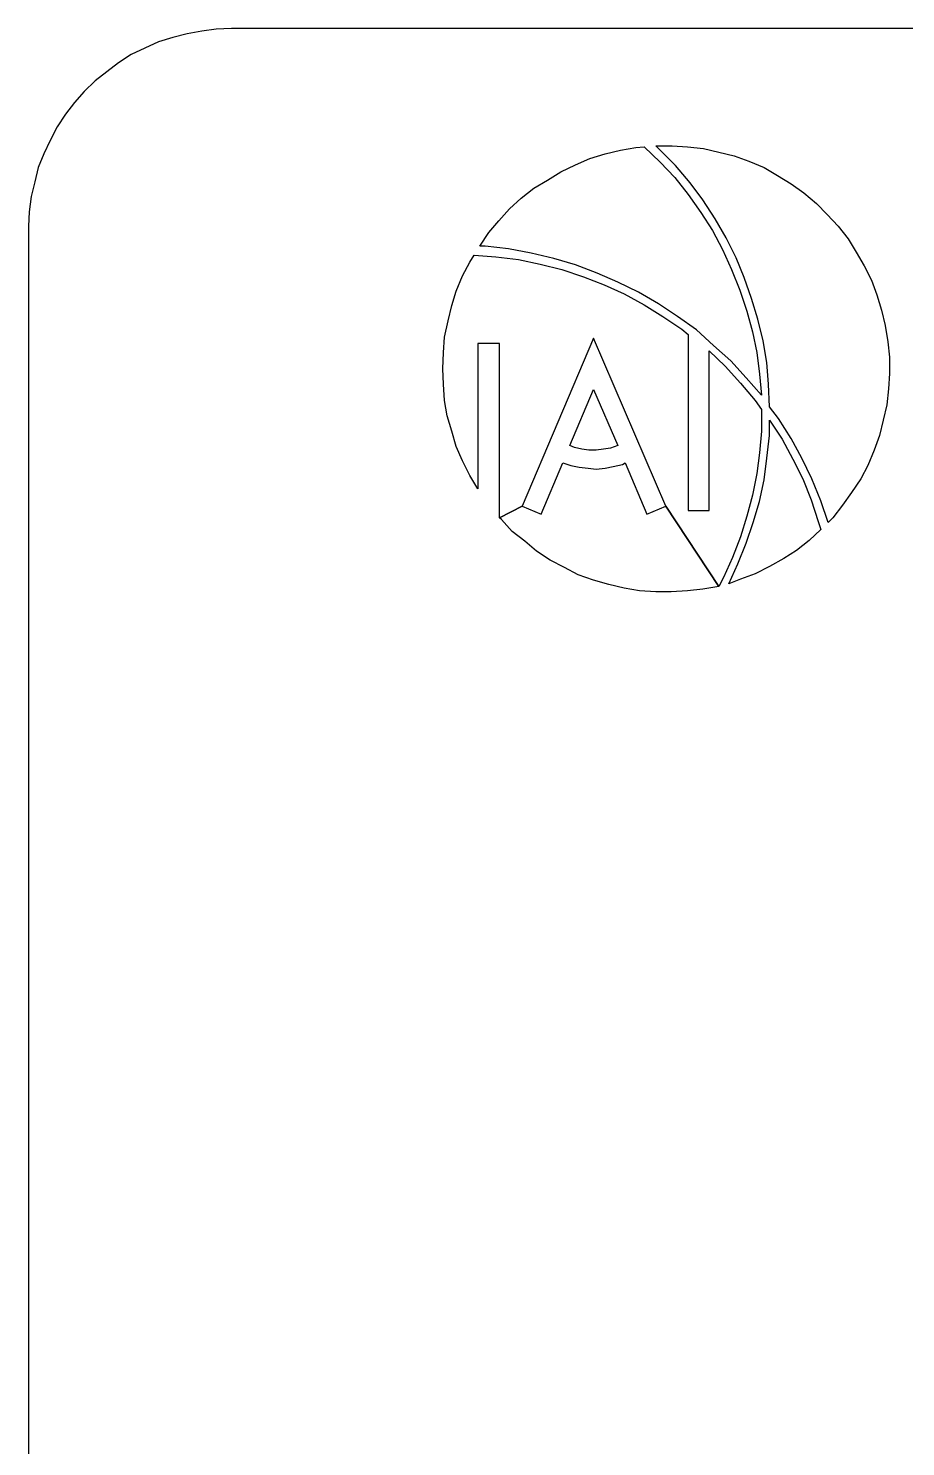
# Model space of a CAD drawing. Header units: metres. Extents: x 14 to 601, y -779 to -12.
# Drawn here: x 13.7 to 130.3, y -200.8 to -12.3 of the extents above; entities that cross this region are included whole.
import ezdxf

# ---------------------------------------------------------------- set-up
doc = ezdxf.new("R2010")
doc.units = ezdxf.units.M

msp = doc.modelspace()

# ---------------------------------------------------------------- linework, layer by layer
for p, q in [((34.84, -13.04), (32.92, -13.52)), ((36.76, -12.68), (34.84, -13.04)), ((38.68, -12.44), (36.76, -12.68)), ((40.72, -12.32), (38.68, -12.44)), ((573.76, -12.32), (40.72, -12.32)), ((29.2, -14.96), (27.4, -15.8)), ((31, -14.12), (29.2, -14.96)), ((32.92, -13.52), (31, -14.12)), ((25.72, -16.88), (24.16, -18.08)), ((27.4, -15.8), (25.72, -16.88)), ((24.16, -18.08), (22.6, -19.28)), ((21.16, -20.72), (19.84, -22.16)), ((22.6, -19.28), (21.16, -20.72)), ((19.84, -22.16), (18.64, -23.72)), ((18.64, -23.72), (17.56, -25.4)), ((17.56, -25.4), (16.6, -27.2)), ((16.6, -27.2), (15.76, -29)), ((92.44, -28.52), (94.48, -28.16)), ((94.48, -28.16), (95.56, -28.04)), ((95.56, -28.04), (97.72, -30.08)), ((97.12, -27.92), (99.28, -27.92)), ((97.72, -28.52), (97.12, -27.92)), ((99.28, -27.92), (101.32, -28.04)), ((101.32, -28.04), (103.48, -28.28)), ((15.76, -29), (15.04, -30.8)), ((86.44, -30.44), (88.36, -29.6)), ((88.36, -29.6), (90.4, -29)), ((90.4, -29), (92.44, -28.52)), ((99.76, -30.56), (97.72, -28.52)), ((97.72, -30.08), (99.64, -32.12)), ((103.48, -28.28), (105.52, -28.76)), ((105.52, -28.76), (107.56, -29.24)), ((107.56, -29.24), (109.48, -29.96)), ((109.48, -29.96), (111.52, -30.8)), ((15.04, -30.8), (14.56, -32.72)), ((82.72, -32.48), (84.52, -31.4)), ((84.52, -31.4), (86.44, -30.44)), ((101.68, -32.84), (99.76, -30.56)), ((111.52, -30.8), (113.32, -31.88)), ((113.32, -31.88), (115.12, -32.96)), ((14.56, -32.72), (14.08, -34.64)), ((79.24, -34.88), (80.92, -33.56)), ((80.92, -33.56), (82.72, -32.48)), ((99.64, -32.12), (101.44, -34.4)), ((103.36, -35.12), (101.68, -32.84)), ((115.12, -32.96), (116.8, -34.16)), ((14.08, -34.64), (13.84, -36.68)), ((77.68, -36.32), (79.24, -34.88)), ((101.44, -34.4), (103.12, -36.8)), ((105.04, -37.64), (103.36, -35.12)), ((116.8, -34.16), (118.48, -35.6)), ((118.48, -35.6), (119.92, -37.04)), ((13.84, -36.68), (13.72, -38.6)), ((76.24, -37.88), (77.68, -36.32)), ((103.12, -36.8), (104.68, -39.2)), ((106.48, -40.16), (105.04, -37.64)), ((119.92, -37.04), (121.36, -38.6)), ((13.72, -38.6), (13.72, -39.32)), ((13.72, -39.32), (13.72, -751.76)), ((73.72, -41.24), (74.92, -39.44)), ((74.92, -39.44), (76.24, -37.88)), ((104.68, -39.2), (106, -41.72)), ((121.36, -38.6), (122.68, -40.28)), ((74.44, -41.24), (73.72, -41.24)), ((77.56, -41.6), (74.44, -41.24)), ((107.8, -42.8), (106.48, -40.16)), ((122.68, -40.28), (123.76, -42.08)), ((72.4, -43.4), (73, -42.44)), ((73, -42.44), (75.88, -42.68)), ((75.88, -42.68), (78.88, -43.04)), ((80.56, -42.2), (77.56, -41.6)), ((78.88, -43.04), (81.76, -43.64)), ((83.56, -42.92), (80.56, -42.2)), ((86.44, -43.76), (83.56, -42.92)), ((106, -41.72), (107.2, -44.36)), ((108.88, -45.44), (107.8, -42.8)), ((123.76, -42.08), (124.84, -43.88)), ((70.6, -47.24), (71.44, -45.2)), ((71.44, -45.2), (72.4, -43.4)), ((81.76, -43.64), (84.64, -44.36)), ((84.64, -44.36), (87.52, -45.32)), ((89.32, -44.84), (86.44, -43.76)), ((92.08, -46.04), (89.32, -44.84)), ((107.2, -44.36), (108.28, -47.12)), ((124.84, -43.88), (125.8, -45.8)), ((87.52, -45.32), (90.28, -46.4)), ((90.28, -46.4), (92.92, -47.6)), ((94.84, -47.36), (92.08, -46.04)), ((109.84, -48.2), (108.88, -45.44)), ((125.8, -45.8), (126.52, -47.72)), ((70, -49.16), (70.6, -47.24)), ((92.92, -47.6), (95.56, -49.04)), ((97.48, -48.92), (94.84, -47.36)), ((100, -50.6), (97.48, -48.92)), ((108.28, -47.12), (109.24, -49.88)), ((110.68, -50.96), (109.84, -48.2)), ((126.52, -47.72), (127.12, -49.76)), ((69.52, -51.2), (70, -49.16)), ((95.56, -49.04), (98.08, -50.6)), ((98.08, -50.6), (100.6, -52.28)), ((102.52, -52.4), (100, -50.6)), ((109.24, -49.88), (109.96, -52.64)), ((127.12, -49.76), (127.6, -51.8)), ((69.04, -53.36), (69.52, -51.2)), ((100.6, -52.28), (101.44, -53)), ((104.8, -54.44), (102.52, -52.4)), ((109.96, -52.64), (110.56, -55.4)), ((111.4, -53.84), (110.68, -50.96)), ((127.6, -51.8), (127.96, -53.96)), ((68.92, -55.4), (69.04, -53.36)), ((76.36, -54.2), (73.48, -54.2)), ((73.48, -54.2), (73.48, -73.52)), ((76.36, -77.36), (76.36, -54.2)), ((88.84, -53.48), (79.36, -75.8)), ((98.44, -75.8), (88.84, -53.48)), ((101.44, -53), (101.44, -76.4)), ((107.08, -56.48), (104.8, -54.44)), ((111.88, -56.72), (111.4, -53.84)), ((127.96, -53.96), (128.2, -56)), ((68.8, -57.56), (68.92, -55.4)), ((104.2, -76.4), (104.2, -55.16)), ((104.2, -55.16), (106.36, -57.2)), ((109.12, -58.76), (107.08, -56.48)), ((110.56, -55.4), (110.92, -58.28)), ((128.2, -56), (128.2, -58.16)), ((68.92, -59.6), (68.8, -57.56)), ((106.36, -57.2), (108.4, -59.48)), ((110.92, -58.28), (111.16, -61.04)), ((112.12, -59.6), (111.88, -56.72)), ((128.2, -58.16), (128.08, -60.2)), ((69.04, -61.76), (68.92, -59.6)), ((108.4, -59.48), (110.32, -61.76)), ((111.16, -61.04), (109.12, -58.76)), ((112.24, -62.6), (112.12, -59.6)), ((128.08, -60.2), (127.84, -62.36)), ((69.4, -63.8), (69.04, -61.76)), ((85.72, -67.76), (88.84, -60.32)), ((88.84, -60.32), (92.08, -67.76)), ((110.32, -61.76), (111.16, -62.96)), ((70, -65.84), (69.4, -63.8)), ((111.16, -62.96), (111.16, -65.84)), ((113.44, -64.16), (112.24, -62.6)), ((127.84, -62.36), (127.36, -64.4)), ((70.6, -67.88), (70, -65.84)), ((111.16, -65.84), (110.92, -68.72)), ((112.24, -66.44), (112.24, -64.4)), ((112.24, -64.4), (113.92, -66.92)), ((115.12, -66.8), (113.44, -64.16)), ((127.36, -64.4), (126.88, -66.44)), ((86.32, -68), (85.72, -67.76)), ((92.08, -67.76), (91.12, -68.12)), ((111.88, -69.44), (112.24, -66.44)), ((113.92, -66.92), (115.36, -69.56)), ((116.56, -69.44), (115.12, -66.8)), ((126.88, -66.44), (126.16, -68.36)), ((71.44, -69.8), (70.6, -67.88)), ((87.28, -68.24), (86.32, -68)), ((88.24, -68.36), (87.28, -68.24)), ((89.2, -68.36), (88.24, -68.36)), ((90.16, -68.24), (89.2, -68.36)), ((91.12, -68.12), (90.16, -68.24)), ((110.92, -68.72), (110.56, -71.48)), ((111.52, -72.32), (111.88, -69.44)), ((115.36, -69.56), (116.68, -72.2)), ((117.88, -72.2), (116.56, -69.44)), ((126.16, -68.36), (125.32, -70.4)), ((72.4, -71.72), (71.44, -69.8)), ((81.88, -76.88), (84.76, -70.04)), ((84.76, -70.04), (85.84, -70.4)), ((85.84, -70.4), (86.92, -70.64)), ((86.92, -70.64), (88.12, -70.76)), ((88.12, -70.76), (89.2, -70.88)), ((89.2, -70.88), (90.4, -70.76)), ((90.4, -70.76), (91.48, -70.52)), ((91.48, -70.52), (92.68, -70.28)), ((92.68, -70.28), (93.04, -70.04)), ((93.04, -70.04), (95.92, -76.88)), ((110.56, -71.48), (109.96, -74.36)), ((125.32, -70.4), (124.36, -72.2)), ((73.48, -73.52), (72.4, -71.72)), ((110.92, -75.2), (111.52, -72.32)), ((116.68, -72.2), (117.76, -74.96)), ((119.08, -75.08), (117.88, -72.2)), ((124.36, -72.2), (123.16, -74)), ((109.96, -74.36), (109.24, -77.12)), ((110.08, -77.96), (110.92, -75.2)), ((117.76, -74.96), (118.72, -77.84)), ((120.04, -77.96), (119.08, -75.08)), ((123.16, -74), (121.96, -75.68)), ((79.36, -75.8), (76.36, -77.36)), ((76.36, -77.36), (79.36, -75.8)), ((79.36, -75.8), (81.88, -76.88)), ((95.92, -76.88), (98.44, -75.8)), ((105.52, -86.48), (98.44, -75.8)), ((98.44, -75.8), (105.52, -86.48)), ((101.44, -76.4), (104.2, -76.4)), ((109.24, -77.12), (108.4, -79.88)), ((121.96, -75.68), (120.64, -77.36)), ((76.6, -77.6), (76.36, -77.36)), ((78.04, -79.16), (76.6, -77.6)), ((109.12, -80.72), (110.08, -77.96)), ((119.08, -78.92), (117.52, -80.36)), ((118.72, -77.84), (119.08, -78.92)), ((120.64, -77.36), (120.04, -77.96)), ((79.72, -80.48), (78.04, -79.16)), ((81.28, -81.8), (79.72, -80.48)), ((108.4, -79.88), (107.32, -82.64)), ((108.04, -83.48), (109.12, -80.72)), ((117.52, -80.36), (115.84, -81.68)), ((83.08, -83), (81.28, -81.8)), ((107.32, -82.64), (106.12, -85.28)), ((114.16, -82.76), (112.24, -83.84)), ((115.84, -81.68), (114.16, -82.76)), ((85, -83.96), (83.08, -83)), ((86.8, -84.92), (85, -83.96)), ((106.84, -86.12), (108.04, -83.48)), ((110.32, -84.8), (108.4, -85.52)), ((112.24, -83.84), (110.32, -84.8)), ((88.84, -85.64), (86.8, -84.92)), ((90.88, -86.24), (88.84, -85.64)), ((92.92, -86.72), (90.88, -86.24)), ((105.52, -86.48), (103.36, -86.84)), ((106.12, -85.28), (105.52, -86.48)), ((108.4, -85.52), (106.84, -86.12)), ((94.96, -87.08), (92.92, -86.72)), ((97.12, -87.2), (94.96, -87.08)), ((99.16, -87.2), (97.12, -87.2)), ((101.32, -87.08), (99.16, -87.2)), ((103.36, -86.84), (101.32, -87.08))]:
    msp.add_line(p, q)

doc.saveas('drawing.dxf')
